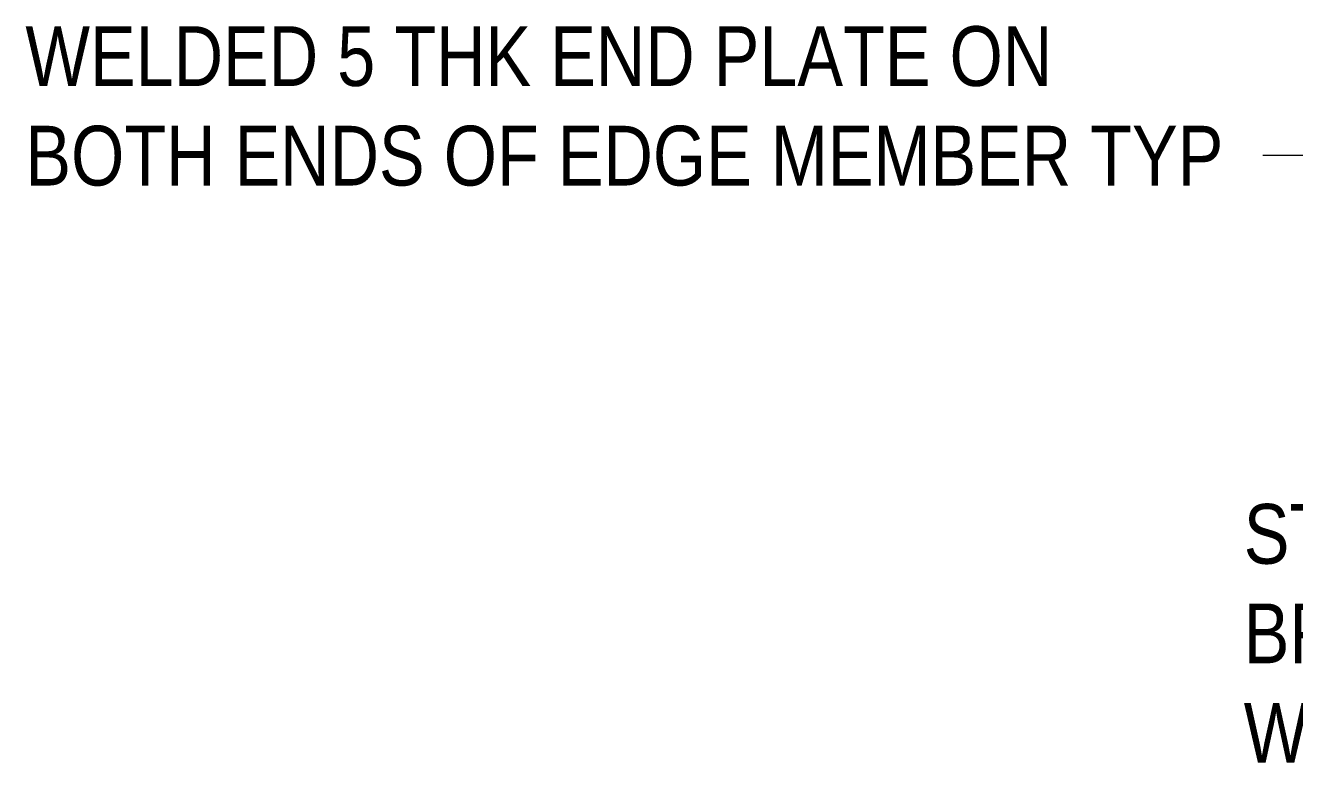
# Model space of a CAD drawing. Header units: metres. Extents: x 305 to 337, y 0 to 1215.
# Drawn here: x 305.063 to 307.718, y 1207.9 to 1209.445 of the extents above; entities that cross this region are included whole.
import ezdxf

# ---------------------------------------------------------------- set-up
doc = ezdxf.new("R2010")
doc.units = ezdxf.units.M
doc.layers.add('G-ANNO-TEXT', color=7, linetype='Continuous', lineweight=9)
doc.styles.add('Arial Narrow', font='ARIALN.TTF', dxfattribs={"height": 0.125})

msp = doc.modelspace()

# ---------------------------------------------------------------- linework, layer by layer
at = {"layer": 'G-ANNO-TEXT'}
for p, q in [((307.7103544, 1209.1726329), (307.6514425, 1209.1726329)), ((308.1396166, 1209.1726329), (307.7103544, 1209.1726329))]:
    msp.add_line(p, q, dxfattribs=at)

# ---------------------------------------------------------------- texts
at = {"layer": 'G-ANNO-TEXT', "char_height": 0.125, "attachment_point": 1, "style": 'Arial Narrow', "bg_fill": 3, "box_fill_scale": 1, "bg_fill_color": 256, "bg_fill_true_color": 13158600, "bg_fill_transparency": 0}
for s, insert in [('WELDED 5 THK END PLATE ON ', (305.0629009, 1209.4434923)), ('BOTH ENDS OF EDGE MEMBER TYP', (305.0629009, 1209.2351329)), ('STAGGERED 125 PFC BRACING.', (307.611486, 1208.4434923)), ('BRACING ATTACHED VIA', (307.611486, 1208.2351329)), ('WELDED GUSSET PLATE TYP', (307.611486, 1208.0267736))]:
    msp.add_mtext(s, dxfattribs=dict(at, insert=insert))

doc.saveas('drawing.dxf')
